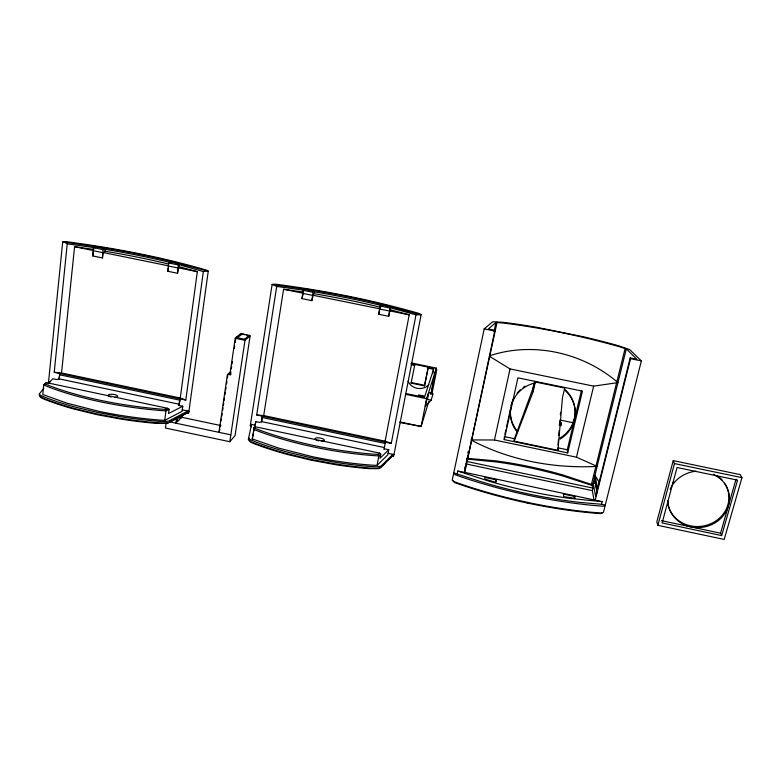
<?xml version="1.0" encoding="UTF-8"?>
<svg xmlns="http://www.w3.org/2000/svg" width="781" height="781" viewBox="0 0 781 781"><rect width="100%" height="100%" fill="white"/><g stroke="black" fill="none" stroke-linecap="round" stroke-linejoin="round"><path stroke-width="1.17" d="M514.162 441.148L533.14 391.72L535.346 381.987L564.731 388.04L562.447 397.773L557.927 450.325L514.162 441.148L514.201 439.488L533.003 388.245L534.194 382.983L533.052 389.563M92.841 255.973L93.398 247.665L95.009 246.64L103.814 247.704L105.25 248.827L104.918 251.814L103.053 252.497L102.448 257.935L92.841 255.973L93.31 251.619M102.448 257.935L103.043 249.627L102.496 248.163L95.009 246.64M504.233 439.605L517.93 377.838L582.47 391.135L567.68 452.902L504.233 439.605L504.38 436.599L514.845 438.795M496.101 479.807L495.925 482.307L484.757 479.143L484.923 477.435L496.101 479.807L495.632 481.906M167.856 271.29L168.647 262.982L170.209 261.947L171.322 261.43L178.371 263.197L179.571 264.378L179.191 267.366L178.253 267.824L177.551 273.262L167.856 271.29L168.276 268.02M558.034 444.985L558.405 440.152M558.786 435.32L559.157 430.487M559.626 424.444L559.909 420.813M560.367 414.77L560.563 412.358M177.551 273.262L178.361 264.964L177.765 263.49L170.209 261.947M48.412 383.227L62.714 241.788L66.385 241.71A254.899 56.222 6.6 0 1 207.219 270.382L208.498 271.29L164.615 259.79A234.769 51.234 6.7 0 0 101.676 247.45L62.714 241.788M49.457 383.451L49.603 381.919L48.559 381.704M206.369 271.046L203.343 271.554L185.8 400.067L54.211 372.293L67.244 243.828L64.52 242.159M48.227 383.754L52.747 378.726L56.925 379.605L58.926 378.824L59.834 373.474L59.249 379.146M185.8 400.067L180.265 398.027L61.533 372.967L74.585 246.698L93.866 249.481M597.182 492.772L594.468 478.216L595.102 475.668L597.592 488.476L630.199 357.883L636.837 359.24L626.333 348.902L617.654 346.217A183.506 41.129 12.8 0 0 504.214 323.158L495.955 322.407L488.379 328.996L494.91 330.324L494.832 331.046L484.2 328.879L452.209 480.217L454.22 481.76A177.912 52.181 13.1 0 0 601.448 513.039L603.459 512.346L641.347 360.9L629.701 349.634L618.62 345.778A187.606 42.067 12.8 0 0 583.749 336.836L536.967 327.337A187.606 42.067 12.8 0 0 503.042 322.299L492.655 321.772L484.2 328.879M164.703 420.403L165.953 410.904L165.367 409.42L158.055 408.863A139.975 38.982 7 0 1 50.218 386.009L45.113 383.949L43.716 384.994L42.779 394.493L66.668 403.084L98.347 411.206A140.707 40.319 6.9 0 0 156.747 419.817L164.703 420.403L182.071 411.333L182.764 406.218L178.537 405.319L180.089 398.857L179.171 405.661M166.05 423.448L165.445 428.027L229.819 441.724L235.071 435.564L250.105 335.85L241.163 333.458L239.298 334.893L240.197 335.391L241.095 334.766L240.206 334.258L239.298 334.893M301.983 298.625L303.174 290.337L305.049 288.95L312.996 290.239L314.157 291.313L311.824 300.626L301.983 298.625L303.467 292.65M176.457 418.372L175.803 423.165L176.477 422.531L177.121 417.757M180.265 398.027L197.32 271.71L180.528 267.082M178.019 416.878L177.365 421.701L179.562 419.641L179.894 417.239M180.977 416.224L180.655 418.626L182.032 417.337L182.354 414.926M311.824 300.626L313.044 292.348L312.332 290.844L304.668 289.282L303.174 290.337L313.044 292.348L314.157 291.313M208.205 271.417L188.943 411.236L187.645 411.138L186.727 413.198L167.398 423.39L156.561 423.409A143.196 41.334 6.9 0 1 120.45 419.006L97.01 414.652L74.966 409.322A143.196 41.334 6.9 0 1 45.981 399.892L41.325 397.91L40.28 396.006M188.699 411.362L188.494 412.895L186.727 413.198M230.766 372.391L230.415 374.782L228.589 373.865L227.378 374.782L218.953 432.332L219.891 429.286M220.242 426.895L220.593 424.503M221.121 420.91L221.472 418.518M221.824 416.127L222.175 413.735M222.702 410.142L223.054 407.75M223.395 405.359L223.747 402.967M224.098 400.565L224.45 398.173M224.977 394.59L225.328 392.189M225.68 389.797L226.031 387.405M226.558 383.813L226.91 381.421M227.437 377.828L227.954 374.245M227.378 374.782L228.208 374.226L229.897 374.577L235.237 338.28L236.623 337.246L238.537 337.236L237.414 336.591L236.497 337.226L237.395 337.743L238.537 337.236M230.366 374.743L230.473 374.04L229.897 374.577M231.293 368.808L231.645 366.416M231.996 364.034L232.347 361.642M234.29 348.502L234.642 346.11M235.169 342.527L235.872 337.753L237.395 337.743M229.819 441.724L244.99 340.301L244.551 339.266L236.262 337.548L235.237 338.28L244.99 340.301L250.105 335.85L246.913 335.186M466.501 463.543L467.76 455.177M467.067 460.917L467.78 456.163M468.131 453.79L468.493 451.408M466.374 462.245L465.388 468.785L465.017 466.882M464.461 472.778L465.476 466.12M457.236 473.686L457.793 471.06L464.675 472.378L602.161 501.646L601.507 504.262L581.201 502.544A166.724 48.315 13 0 1 477.367 480.52L453.868 472.974M388.157 459.824L391.457 456.495L393.517 456.241L393.966 454.562L421.164 314.567L419.251 313.513A247.06 60.567 9.6 0 0 275.107 284.167L272.12 284.391L250.252 425.909L251.248 426.797M250.486 424.376L251.56 424.61L251.326 426.133L250.252 425.909L251.257 425.147M388.772 449.71L387.786 454.825L377.047 465.447L369.52 464.968A138.803 42.174 9.9 0 1 311.824 456.553L278.632 448.089L252.253 438.932L254.215 427.266L255.407 426.807L379.546 453.097L380.786 454.073L379.986 458.271L388.772 449.71L384.437 448.802L384.35 447.552L261.43 421.564L260.053 422.492L255.787 421.594L253.561 431.463L254.215 427.266M255.153 425.684L255.787 421.594M421.057 314.704L416 314.831L391.281 443.374L256.695 414.965L276.699 286.451L272.12 284.391M261.43 421.564L262.455 416.185L261.557 421.857M256.695 414.965L263.695 415.57L283.591 289.253L303.438 292.084M468.122 452.785L468.307 451.643M390.607 307.304L388.684 316.315L378.765 314.294L380.191 306.025L382.085 304.287L389.602 306.152L390.607 307.304L389.69 310.877L409.195 314.85L385.121 441.197L391.281 443.374M388.684 316.315L389.582 311.053L379.634 309.022M378.765 314.294L379.761 308.846L312.722 295.189M380.445 307.099L380.816 305.107L382.026 305.166L382.085 304.287L380.191 306.025L390.139 308.046L389.368 306.523L381.626 304.951M377.047 465.447L378.853 455.948L380.786 454.073M383.959 449.583L385.443 442.144L385.131 443.462L262.074 417.474M393.809 454.718L392.726 454.483L392.433 456.016L380.698 467.712L376.842 468.424L370.155 468.053A142.327 43.443 9.9 0 1 334.678 463.846L310.828 459.413L287.711 453.849A142.327 43.443 9.9 0 1 256.012 443.774L250.506 441.568L248.27 439.566L251.56 424.61M411.031 363.595L433.914 368.32L428.183 367.597L424.483 385.882L411.118 383.11L414.779 364.825L411.626 364.171M424.483 385.882L428.183 367.597M411.431 362.98L436.354 368.124L436.013 369.208L436.735 369.94L435.671 370.301L426.651 398.691L421.115 426.446L400.057 422.531M426.69 399.267L425.274 406.384L431.132 400.194L433.104 393.663L428.749 392.755L426.69 399.267L431.132 400.194M427.363 399.735L428.291 395.079M432.733 373.63L433.601 369.286L427.998 368.134M430.829 394.473L435.671 370.301M431.19 393.292L436.354 368.124M431.903 394.063L436.735 369.94M493.973 331.71L495.955 322.407M464.656 472.515L494.91 330.324M497.048 322.348L467.487 459.462L466.677 459.296L466.843 458.506L467.487 459.462M626.333 348.902L597.123 466.413C553.768 468.649 509.407 460.448 470.933 439.918L494.461 439.996L510.042 368.944L489.697 356.419M255.065 428.359L260.844 430.575A138.091 40.778 9.9 0 0 371.229 453.966L378.15 454.435L378.853 455.948L371.297 455.44A139.086 41.188 9.9 0 1 260.024 431.854L253.727 429.433L255.065 428.359L255.407 426.807M504.897 434.295L505.922 429.677M506.43 427.373L510.784 407.76A32.46 30.947 -1.1 0 0 516.905 431.659M252.253 438.932L253.532 433.211M533.062 389.856L535.014 381.255M594.077 500.24L592.349 490.644L592.984 488.096L592.584 485.87L593.209 483.302L595.356 483.214M560.231 425.811L561.041 422.375L561.393 425.333L559.118 424.854M572.561 424.737L573.898 419.163M567.68 452.902L567.279 449.768L581.376 390.822M625.132 348.375L591.49 484.142L591.764 485.694L592.759 485.079L597.123 466.413L576.456 457.188L593.658 386.136L617.917 382.622C583.427 352.797 533.54 341.297 489.931 355.677M574.201 498.551L574.709 496.462L563.433 494.07L563.716 496.677L574.953 498.258L574.709 496.462M595.2 500.172L630.54 358.694L630.199 357.883M673.242 460.624L656.801 521.952L657.885 525.34L724.192 539.437L741.95 477.66L740.163 474.594L673.242 460.624L674.472 463.563L657.885 525.34M721.673 535.59L737.557 480.159L677.049 467.507L662.112 522.948L721.673 535.59L720.58 533.189L736.024 479.183M428.847 401.327L421.115 426.446L399.833 421.974M433.601 369.286L424.815 396.192L418.655 394.913L418.431 395.567L424.6 396.846L424.425 397.383L405.778 393.497M605.177 505.541L603.166 506.215A178.195 51.312 13 0 1 455.665 474.936L453.644 473.423M453.302 481.106L454.522 482.551A176.77 51.985 13.1 0 0 527.36 503.032L527.614 502.388M411.118 383.11L411.333 382.544L424.679 385.306M414.779 364.825L414.565 365.362L411.216 364.668M39.235 394.795L39.811 396.543L45.259 399.023A144.28 41.53 6.9 0 0 74.478 408.531L96.707 413.901L120.342 418.294A144.28 41.53 6.9 0 0 156.766 422.736L163.854 423.204L168.432 422.667L187.43 412.671L188.787 412.739L188.768 411.763M187.782 413.422L187.635 412.807M43.892 388.245L39.235 394.005L40.583 395.381L45.415 397.431A144.339 41.373 6.9 0 0 74.644 406.93L96.893 412.3L120.538 416.693A144.339 41.373 6.9 0 0 156.971 421.154L164.059 421.623L168.637 421.086L187.645 411.138M48.197 383.481L49.603 381.919M45.113 383.949L46.333 382.602L167.622 408.287L169.106 409.303L168.55 413.51L182.764 406.218M384.857 463.143L378.892 468.649L369.686 468.678A141.263 43.228 9.9 0 1 334.502 464.51L310.858 460.116L287.935 454.591A141.263 43.228 9.9 0 1 256.49 444.594L251.189 442.466L249.207 440.347M392.726 454.483L381.001 466.13L377.135 466.843L370.448 466.462A142.386 43.277 9.9 0 1 334.961 462.245L311.102 457.812L287.974 452.248A142.386 43.277 9.9 0 1 256.256 442.192L249.959 439.518L248.485 437.565M378.15 454.435L379.546 453.097M228.726 373.523L230.698 371.893L228.726 373.523L231.127 374.021M312.332 290.844L312.996 290.239M95.751 246.386L93.398 247.665L103.043 249.627L105.25 248.827L102.955 248.456M244.551 339.266L249.315 335.137M428.818 384.652C423.126 391.135 411.333 389.192 408.072 381.196M236.497 337.226L241.095 334.766M237.414 336.591L238.752 335.469L240.265 335.459L239.513 335.967M240.206 334.258L241.163 333.458M238 335.976L238.752 335.469M46.333 382.602L43.716 384.994L49.281 387.249A140.99 39.382 7 0 0 157.977 410.298L165.953 410.904L169.106 409.303L165.533 408.551M165.367 409.42L167.622 408.287M391.457 456.495L393.517 456.241L393.146 454.962M179.571 264.378L178.361 264.964L168.647 262.982L171.322 261.43L171.537 262.357M177.765 263.49L178.371 263.197M102.496 248.163L103.814 247.704M466.989 458.32L496.472 460.927A176.076 63.515 14.1 0 1 562.671 474.877L592.603 484.825L591.5 485.265L562.34 475.863A175.061 63.271 14.1 0 0 496.462 461.971L467.731 459.14M602.161 501.646L569.164 498.337A166.831 48.002 13 0 1 490.546 481.672L457.793 471.06M54.211 372.293L61.533 372.967M273.965 284.772L309.901 289.79A227.808 55.08 9.6 0 1 373.865 302.335L419.153 314.343M276.699 286.451L303.75 290.181M67.244 243.828L95.253 247.772M630.54 358.694L641.347 360.9M74.585 246.698L93.427 250.535M103.053 252.497L168.55 265.843M178.253 267.824L197.32 271.71M283.591 289.253L302.872 293.178M93.076 250.662L102.711 252.624M168.257 265.979L177.97 267.961M302.686 293.344L312.546 295.355M510.042 368.944L593.658 386.136M242.657 334.307L244.785 334.746M559.928 420.002L573.937 422.911M405.515 394.288L426.651 398.691M674.472 463.563L741.95 477.66M557.946 447.816L567.279 449.768M494.461 439.996L576.456 457.188M263.695 415.57L385.121 441.197M591.764 485.694L592.584 485.87M59.346 374.734L179.669 400.136M466.364 461.356L592.984 488.096M465.818 463.904L592.349 490.644M58.926 378.824L179.113 404.226M182.129 409.791L188.943 411.236M250.535 424.21L255.114 425.176M388.147 453.331L393.966 454.562M601.507 504.262L604.924 504.995M182.032 417.337L220.877 425.577M661.351 520.624L720.58 533.189M169.897 421.906L230.844 434.861M381.021 305.43L373.377 303.584A226.305 54.963 9.6 0 0 313.269 291.674M380.679 307.333L373.035 305.478A226.178 55.392 9.6 0 0 314.128 293.754M171.195 262.758L163.99 260.991A233.216 51.126 6.7 0 0 104.957 249.295M168.764 264.115L163.746 262.885A233.08 51.517 6.7 0 0 104.742 251.189M391.261 308.007L416 314.831M390.91 309.901L409.195 314.85M180.772 265.189L203.343 271.554M717.309 476.059L718.92 477.132M713.746 474.311L720.219 478.626A30.869 28.223 -8.7 0 1 710.778 525.008A30.869 28.223 -8.7 0 1 667.804 500.582M595.102 475.668L599.544 482.746M601.848 512.658L601.985 513.293L600.638 513.605A176.77 51.985 13.1 0 1 527.36 503.032M594.468 478.216L596.938 491.103L595.63 496.345L593.209 483.302M557.751 448.606L557.927 450.325M533.003 388.245L533.14 391.72M109.184 396.367A4.813 1.464 6.1 0 1 110.17 394.317A4.813 1.464 6.1 0 1 117.052 395.469A4.813 1.464 6.1 0 1 114.885 397.324M111.205 397.002A4.813 1.464 6.1 0 1 110.101 396.719M316.686 440.24A4.725 1.542 9.6 0 1 316.744 437.858A4.725 1.542 9.6 0 1 323.764 439.342A4.725 1.542 9.6 0 1 321.294 441.216M318.873 440.923A4.725 1.542 9.6 0 1 317.711 440.621M564.741 390.11A32.46 30.947 -1.1 0 1 560.104 439.098M511.038 406.608A32.46 30.947 -1.1 0 1 535.151 382.895M564.614 389.26A32.372 30.859 -1.1 0 1 559.997 438.112M517.666 431.6A32.372 30.859 -1.1 0 1 510.657 407.975M511.067 405.71A32.372 30.859 -1.1 0 1 513.878 398.115M517.11 393.224A32.372 30.859 -1.1 0 1 520.341 389.787M523.124 387.522A32.372 30.859 -1.1 0 1 525.105 386.185M724.68 483.39A30.791 28.165 -8.8 0 1 707.127 525.086A30.791 28.165 -8.8 0 1 667.491 500.797M672.461 483.498A30.791 28.165 -8.8 0 1 673.798 481.731M719.721 477.66A30.791 28.165 -8.8 0 1 722.054 479.964M670.157 489.189A30.869 28.223 -8.7 0 1 695.871 471.226"/></g></svg>
